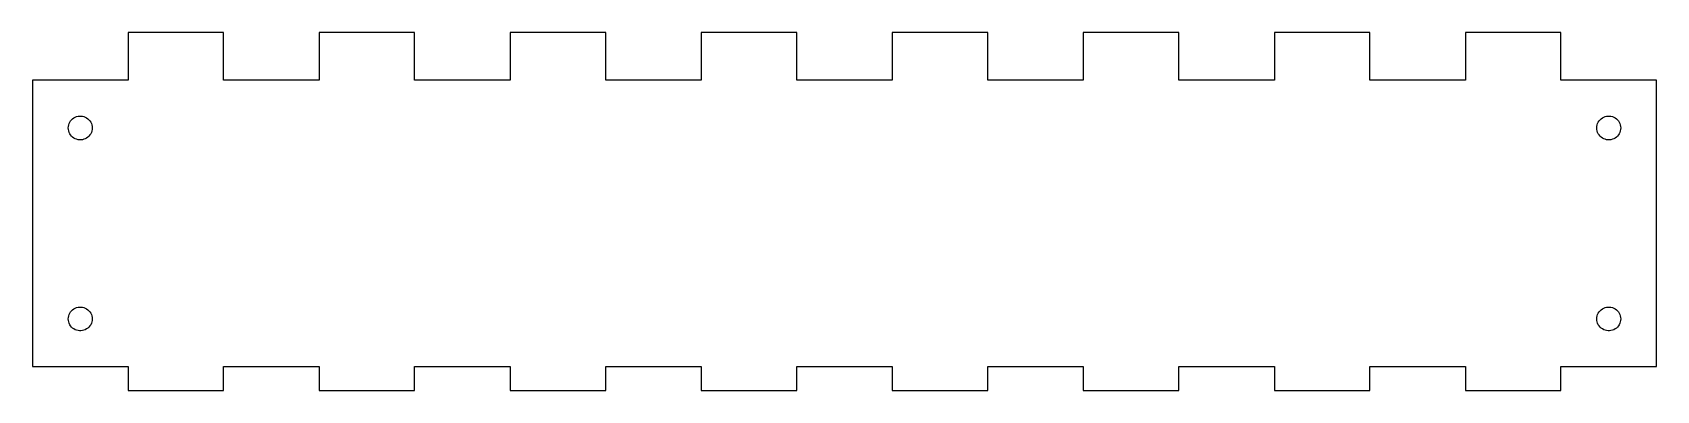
# Model space of a CAD drawing. Header units: metres. Extents: x -170 to 170, y -35 to 40.
import ezdxf

# ---------------------------------------------------------------- set-up
doc = ezdxf.new("R2010")
doc.units = ezdxf.units.M

msp = doc.modelspace()

# ---------------------------------------------------------------- linework, layer by layer
for p, q in [((-130, 40), (-150, 40)), ((-150, 40), (-150, 30)), ((-130, 30), (-130, 40)), ((-90, 40), (-110, 40)), ((-110, 40), (-110, 30)), ((-90, 30), (-90, 40)), ((-50, 40), (-70, 40)), ((-70, 40), (-70, 30)), ((-50, 30), (-50, 40)), ((-10, 40), (-30, 40)), ((-30, 40), (-30, 30)), ((-10, 30), (-10, 40)), ((30, 40), (10, 40)), ((10, 40), (10, 30)), ((30, 30), (30, 40)), ((70, 40), (50, 40)), ((50, 40), (50, 30)), ((70, 30), (70, 40)), ((110, 40), (90, 40)), ((90, 40), (90, 30)), ((110, 30), (110, 40)), ((150, 40), (130, 40)), ((130, 40), (130, 30)), ((150, 30), (150, 40)), ((-170, 30), (-170, -30)), ((-150, 30), (-170, 30)), ((-110, 30), (-130, 30)), ((-70, 30), (-90, 30)), ((-30, 30), (-50, 30)), ((10, 30), (-10, 30)), ((50, 30), (30, 30)), ((90, 30), (70, 30)), ((130, 30), (110, 30)), ((170, 30), (150, 30)), ((170, -30), (170, 30)), ((-162.48, 20.3133), (-162.421, 20.6217)), ((-162.421, 20.6217), (-162.324, 20.9203)), ((-162.324, 20.9203), (-162.191, 21.2044)), ((-162.191, 21.2044), (-162.023, 21.4695)), ((-162.023, 21.4695), (-161.822, 21.7114)), ((-161.822, 21.7114), (-161.594, 21.9263)), ((-161.594, 21.9263), (-161.34, 22.1108)), ((-161.34, 22.1108), (-161.064, 22.2621)), ((-161.064, 22.2621), (-160.773, 22.3776)), ((-160.773, 22.3776), (-160.468, 22.4557)), ((-160.468, 22.4557), (-160.157, 22.4951)), ((-160.157, 22.4951), (-159.843, 22.4951)), ((-159.843, 22.4951), (-159.532, 22.4557)), ((-159.532, 22.4557), (-159.227, 22.3776)), ((-159.227, 22.3776), (-158.936, 22.2621)), ((-158.936, 22.2621), (-158.66, 22.1108)), ((-158.66, 22.1108), (-158.406, 21.9263)), ((-158.406, 21.9263), (-158.178, 21.7114)), ((-158.178, 21.7114), (-157.977, 21.4695)), ((-157.977, 21.4695), (-157.809, 21.2044)), ((-157.809, 21.2044), (-157.676, 20.9203)), ((-157.676, 20.9203), (-157.579, 20.6217)), ((-157.579, 20.6217), (-157.52, 20.3133)), ((157.52, 20.3133), (157.579, 20.6217)), ((157.579, 20.6217), (157.676, 20.9203)), ((157.676, 20.9203), (157.809, 21.2044)), ((157.809, 21.2044), (157.977, 21.4695)), ((157.977, 21.4695), (158.178, 21.7114)), ((158.178, 21.7114), (158.406, 21.9263)), ((158.406, 21.9263), (158.66, 22.1108)), ((158.66, 22.1108), (158.936, 22.2621)), ((158.936, 22.2621), (159.227, 22.3776)), ((159.227, 22.3776), (159.532, 22.4557)), ((159.532, 22.4557), (159.843, 22.4951)), ((159.843, 22.4951), (160.157, 22.4951)), ((160.157, 22.4951), (160.468, 22.4557)), ((160.468, 22.4557), (160.773, 22.3776)), ((160.773, 22.3776), (161.064, 22.2621)), ((161.064, 22.2621), (161.34, 22.1108)), ((161.34, 22.1108), (161.594, 21.9263)), ((161.594, 21.9263), (161.822, 21.7114)), ((161.822, 21.7114), (162.023, 21.4695)), ((162.023, 21.4695), (162.191, 21.2044)), ((162.191, 21.2044), (162.324, 20.9203)), ((162.324, 20.9203), (162.421, 20.6217)), ((162.421, 20.6217), (162.48, 20.3133)), ((-162.5, 20), (-162.48, 20.3133)), ((-162.48, 19.6867), (-162.5, 20)), ((-162.421, 19.3783), (-162.48, 19.6867)), ((-162.324, 19.0797), (-162.421, 19.3783)), ((-162.191, 18.7956), (-162.324, 19.0797)), ((-162.023, 18.5305), (-162.191, 18.7956)), ((-161.822, 18.2886), (-162.023, 18.5305)), ((-161.594, 18.0737), (-161.822, 18.2886)), ((-161.34, 17.8892), (-161.594, 18.0737)), ((-161.064, 17.7379), (-161.34, 17.8892)), ((-160.773, 17.6223), (-161.064, 17.7379)), ((-160.468, 17.5443), (-160.773, 17.6223)), ((-160.157, 17.5049), (-160.468, 17.5443)), ((-159.843, 17.5049), (-160.157, 17.5049)), ((-159.532, 17.5443), (-159.843, 17.5049)), ((-159.227, 17.6223), (-159.532, 17.5443)), ((-158.936, 17.7379), (-159.227, 17.6223)), ((-158.66, 17.8892), (-158.936, 17.7379)), ((-158.406, 18.0737), (-158.66, 17.8892)), ((-158.178, 18.2886), (-158.406, 18.0737)), ((-157.977, 18.5305), (-158.178, 18.2886)), ((-157.809, 18.7956), (-157.977, 18.5305)), ((-157.676, 19.0797), (-157.809, 18.7956)), ((-157.579, 19.3783), (-157.676, 19.0797)), ((-157.52, 19.6867), (-157.579, 19.3783)), ((-157.52, 20.3133), (-157.5, 20)), ((-157.5, 20), (-157.52, 19.6867)), ((157.5, 20), (157.52, 20.3133)), ((157.52, 19.6867), (157.5, 20)), ((157.579, 19.3783), (157.52, 19.6867)), ((157.676, 19.0797), (157.579, 19.3783)), ((157.809, 18.7956), (157.676, 19.0797)), ((157.977, 18.5305), (157.809, 18.7956)), ((158.178, 18.2886), (157.977, 18.5305)), ((158.406, 18.0737), (158.178, 18.2886)), ((158.66, 17.8892), (158.406, 18.0737)), ((158.936, 17.7379), (158.66, 17.8892)), ((159.227, 17.6223), (158.936, 17.7379)), ((159.532, 17.5443), (159.227, 17.6223)), ((159.843, 17.5049), (159.532, 17.5443)), ((160.157, 17.5049), (159.843, 17.5049)), ((160.468, 17.5443), (160.157, 17.5049)), ((160.773, 17.6223), (160.468, 17.5443)), ((161.064, 17.7379), (160.773, 17.6223)), ((161.34, 17.8892), (161.064, 17.7379)), ((161.594, 18.0737), (161.34, 17.8892)), ((161.822, 18.2886), (161.594, 18.0737)), ((162.023, 18.5305), (161.822, 18.2886)), ((162.191, 18.7956), (162.023, 18.5305)), ((162.324, 19.0797), (162.191, 18.7956)), ((162.421, 19.3783), (162.324, 19.0797)), ((162.48, 19.6867), (162.421, 19.3783)), ((162.48, 20.3133), (162.5, 20)), ((162.5, 20), (162.48, 19.6867)), ((-162.5, -20), (-162.48, -19.6867)), ((-162.48, -20.3133), (-162.5, -20)), ((-162.48, -19.6867), (-162.421, -19.3783)), ((-162.421, -20.6217), (-162.48, -20.3133)), ((-162.421, -19.3783), (-162.324, -19.0797)), ((-162.324, -19.0797), (-162.191, -18.7956)), ((-162.191, -18.7956), (-162.023, -18.5305)), ((-162.023, -18.5305), (-161.822, -18.2886)), ((-161.822, -18.2886), (-161.594, -18.0737)), ((-161.594, -18.0737), (-161.34, -17.8892)), ((-161.34, -17.8892), (-161.064, -17.7379)), ((-161.064, -17.7379), (-160.773, -17.6223)), ((-160.773, -17.6223), (-160.468, -17.5443)), ((-160.468, -17.5443), (-160.157, -17.5049)), ((-160.157, -17.5049), (-159.843, -17.5049)), ((-159.843, -17.5049), (-159.532, -17.5443)), ((-159.532, -17.5443), (-159.227, -17.6223)), ((-159.227, -17.6223), (-158.936, -17.7379)), ((-158.936, -17.7379), (-158.66, -17.8892)), ((-158.66, -17.8892), (-158.406, -18.0737)), ((-158.406, -18.0737), (-158.178, -18.2886)), ((-158.178, -18.2886), (-157.977, -18.5305)), ((-157.977, -18.5305), (-157.809, -18.7956)), ((-157.809, -18.7956), (-157.676, -19.0797)), ((-157.676, -19.0797), (-157.579, -19.3783)), ((-157.579, -19.3783), (-157.52, -19.6867)), ((-157.52, -20.3133), (-157.579, -20.6217)), ((-157.52, -19.6867), (-157.5, -20)), ((-157.5, -20), (-157.52, -20.3133)), ((157.5, -20), (157.52, -19.6867)), ((157.52, -20.3133), (157.5, -20)), ((157.52, -19.6867), (157.579, -19.3783)), ((157.579, -20.6217), (157.52, -20.3133)), ((157.579, -19.3783), (157.676, -19.0797)), ((157.676, -19.0797), (157.809, -18.7956)), ((157.809, -18.7956), (157.977, -18.5305)), ((157.977, -18.5305), (158.178, -18.2886)), ((158.178, -18.2886), (158.406, -18.0737)), ((158.406, -18.0737), (158.66, -17.8892)), ((158.66, -17.8892), (158.936, -17.7379)), ((158.936, -17.7379), (159.227, -17.6223)), ((159.227, -17.6223), (159.532, -17.5443)), ((159.532, -17.5443), (159.843, -17.5049)), ((159.843, -17.5049), (160.157, -17.5049)), ((160.157, -17.5049), (160.468, -17.5443)), ((160.468, -17.5443), (160.773, -17.6223)), ((160.773, -17.6223), (161.064, -17.7379)), ((161.064, -17.7379), (161.34, -17.8892)), ((161.34, -17.8892), (161.594, -18.0737)), ((161.594, -18.0737), (161.822, -18.2886)), ((161.822, -18.2886), (162.023, -18.5305)), ((162.023, -18.5305), (162.191, -18.7956)), ((162.191, -18.7956), (162.324, -19.0797)), ((162.324, -19.0797), (162.421, -19.3783)), ((162.421, -19.3783), (162.48, -19.6867)), ((162.48, -20.3133), (162.421, -20.6217)), ((162.48, -19.6867), (162.5, -20)), ((162.5, -20), (162.48, -20.3133)), ((-162.324, -20.9203), (-162.421, -20.6217)), ((-162.191, -21.2044), (-162.324, -20.9203)), ((-162.023, -21.4695), (-162.191, -21.2044)), ((-161.822, -21.7114), (-162.023, -21.4695)), ((-161.594, -21.9263), (-161.822, -21.7114)), ((-161.34, -22.1108), (-161.594, -21.9263)), ((-161.064, -22.2621), (-161.34, -22.1108)), ((-160.773, -22.3776), (-161.064, -22.2621)), ((-160.468, -22.4557), (-160.773, -22.3776)), ((-160.157, -22.4951), (-160.468, -22.4557)), ((-159.843, -22.4951), (-160.157, -22.4951)), ((-159.532, -22.4557), (-159.843, -22.4951)), ((-159.227, -22.3776), (-159.532, -22.4557)), ((-158.936, -22.2621), (-159.227, -22.3776)), ((-158.66, -22.1108), (-158.936, -22.2621)), ((-158.406, -21.9263), (-158.66, -22.1108)), ((-158.178, -21.7114), (-158.406, -21.9263)), ((-157.977, -21.4695), (-158.178, -21.7114)), ((-157.809, -21.2044), (-157.977, -21.4695)), ((-157.676, -20.9203), (-157.809, -21.2044)), ((-157.579, -20.6217), (-157.676, -20.9203)), ((157.676, -20.9203), (157.579, -20.6217)), ((157.809, -21.2044), (157.676, -20.9203)), ((157.977, -21.4695), (157.809, -21.2044)), ((158.178, -21.7114), (157.977, -21.4695)), ((158.406, -21.9263), (158.178, -21.7114)), ((158.66, -22.1108), (158.406, -21.9263)), ((158.936, -22.2621), (158.66, -22.1108)), ((159.227, -22.3776), (158.936, -22.2621)), ((159.532, -22.4557), (159.227, -22.3776)), ((159.843, -22.4951), (159.532, -22.4557)), ((160.157, -22.4951), (159.843, -22.4951)), ((160.468, -22.4557), (160.157, -22.4951)), ((160.773, -22.3776), (160.468, -22.4557)), ((161.064, -22.2621), (160.773, -22.3776)), ((161.34, -22.1108), (161.064, -22.2621)), ((161.594, -21.9263), (161.34, -22.1108)), ((161.822, -21.7114), (161.594, -21.9263)), ((162.023, -21.4695), (161.822, -21.7114)), ((162.191, -21.2044), (162.023, -21.4695)), ((162.324, -20.9203), (162.191, -21.2044)), ((162.421, -20.6217), (162.324, -20.9203)), ((-170, -30), (-150, -30)), ((-150, -30), (-150, -34.9997)), ((-130, -34.9997), (-130, -30)), ((-130, -30), (-110, -30)), ((-110, -30), (-110, -34.9997)), ((-90, -34.9997), (-90, -30)), ((-90, -30), (-70, -30)), ((-70, -30), (-70, -34.9997)), ((-50, -34.9997), (-50, -30)), ((-50, -30), (-30, -30)), ((-30, -30), (-30, -34.9997)), ((-10, -34.9997), (-10, -30)), ((-10, -30), (10, -30)), ((10, -30), (10, -34.9997)), ((30, -34.9997), (30, -30)), ((30, -30), (50, -30)), ((50, -30), (50, -34.9997)), ((70, -34.9997), (70, -30)), ((70, -30), (90, -30)), ((90, -30), (90, -34.9997)), ((110, -34.9997), (110, -30)), ((110, -30), (130, -30)), ((130, -30), (130, -34.9997)), ((150, -34.9997), (150, -30)), ((150, -30), (170, -30)), ((-150, -34.9997), (-130, -34.9997)), ((-110, -34.9997), (-90, -34.9997)), ((-70, -34.9997), (-50, -34.9997)), ((-30, -34.9997), (-10, -34.9997)), ((10, -34.9997), (30, -34.9997)), ((50, -34.9997), (70, -34.9997)), ((90, -34.9997), (110, -34.9997)), ((130, -34.9997), (150, -34.9997))]:
    msp.add_line(p, q)

doc.saveas('drawing.dxf')
